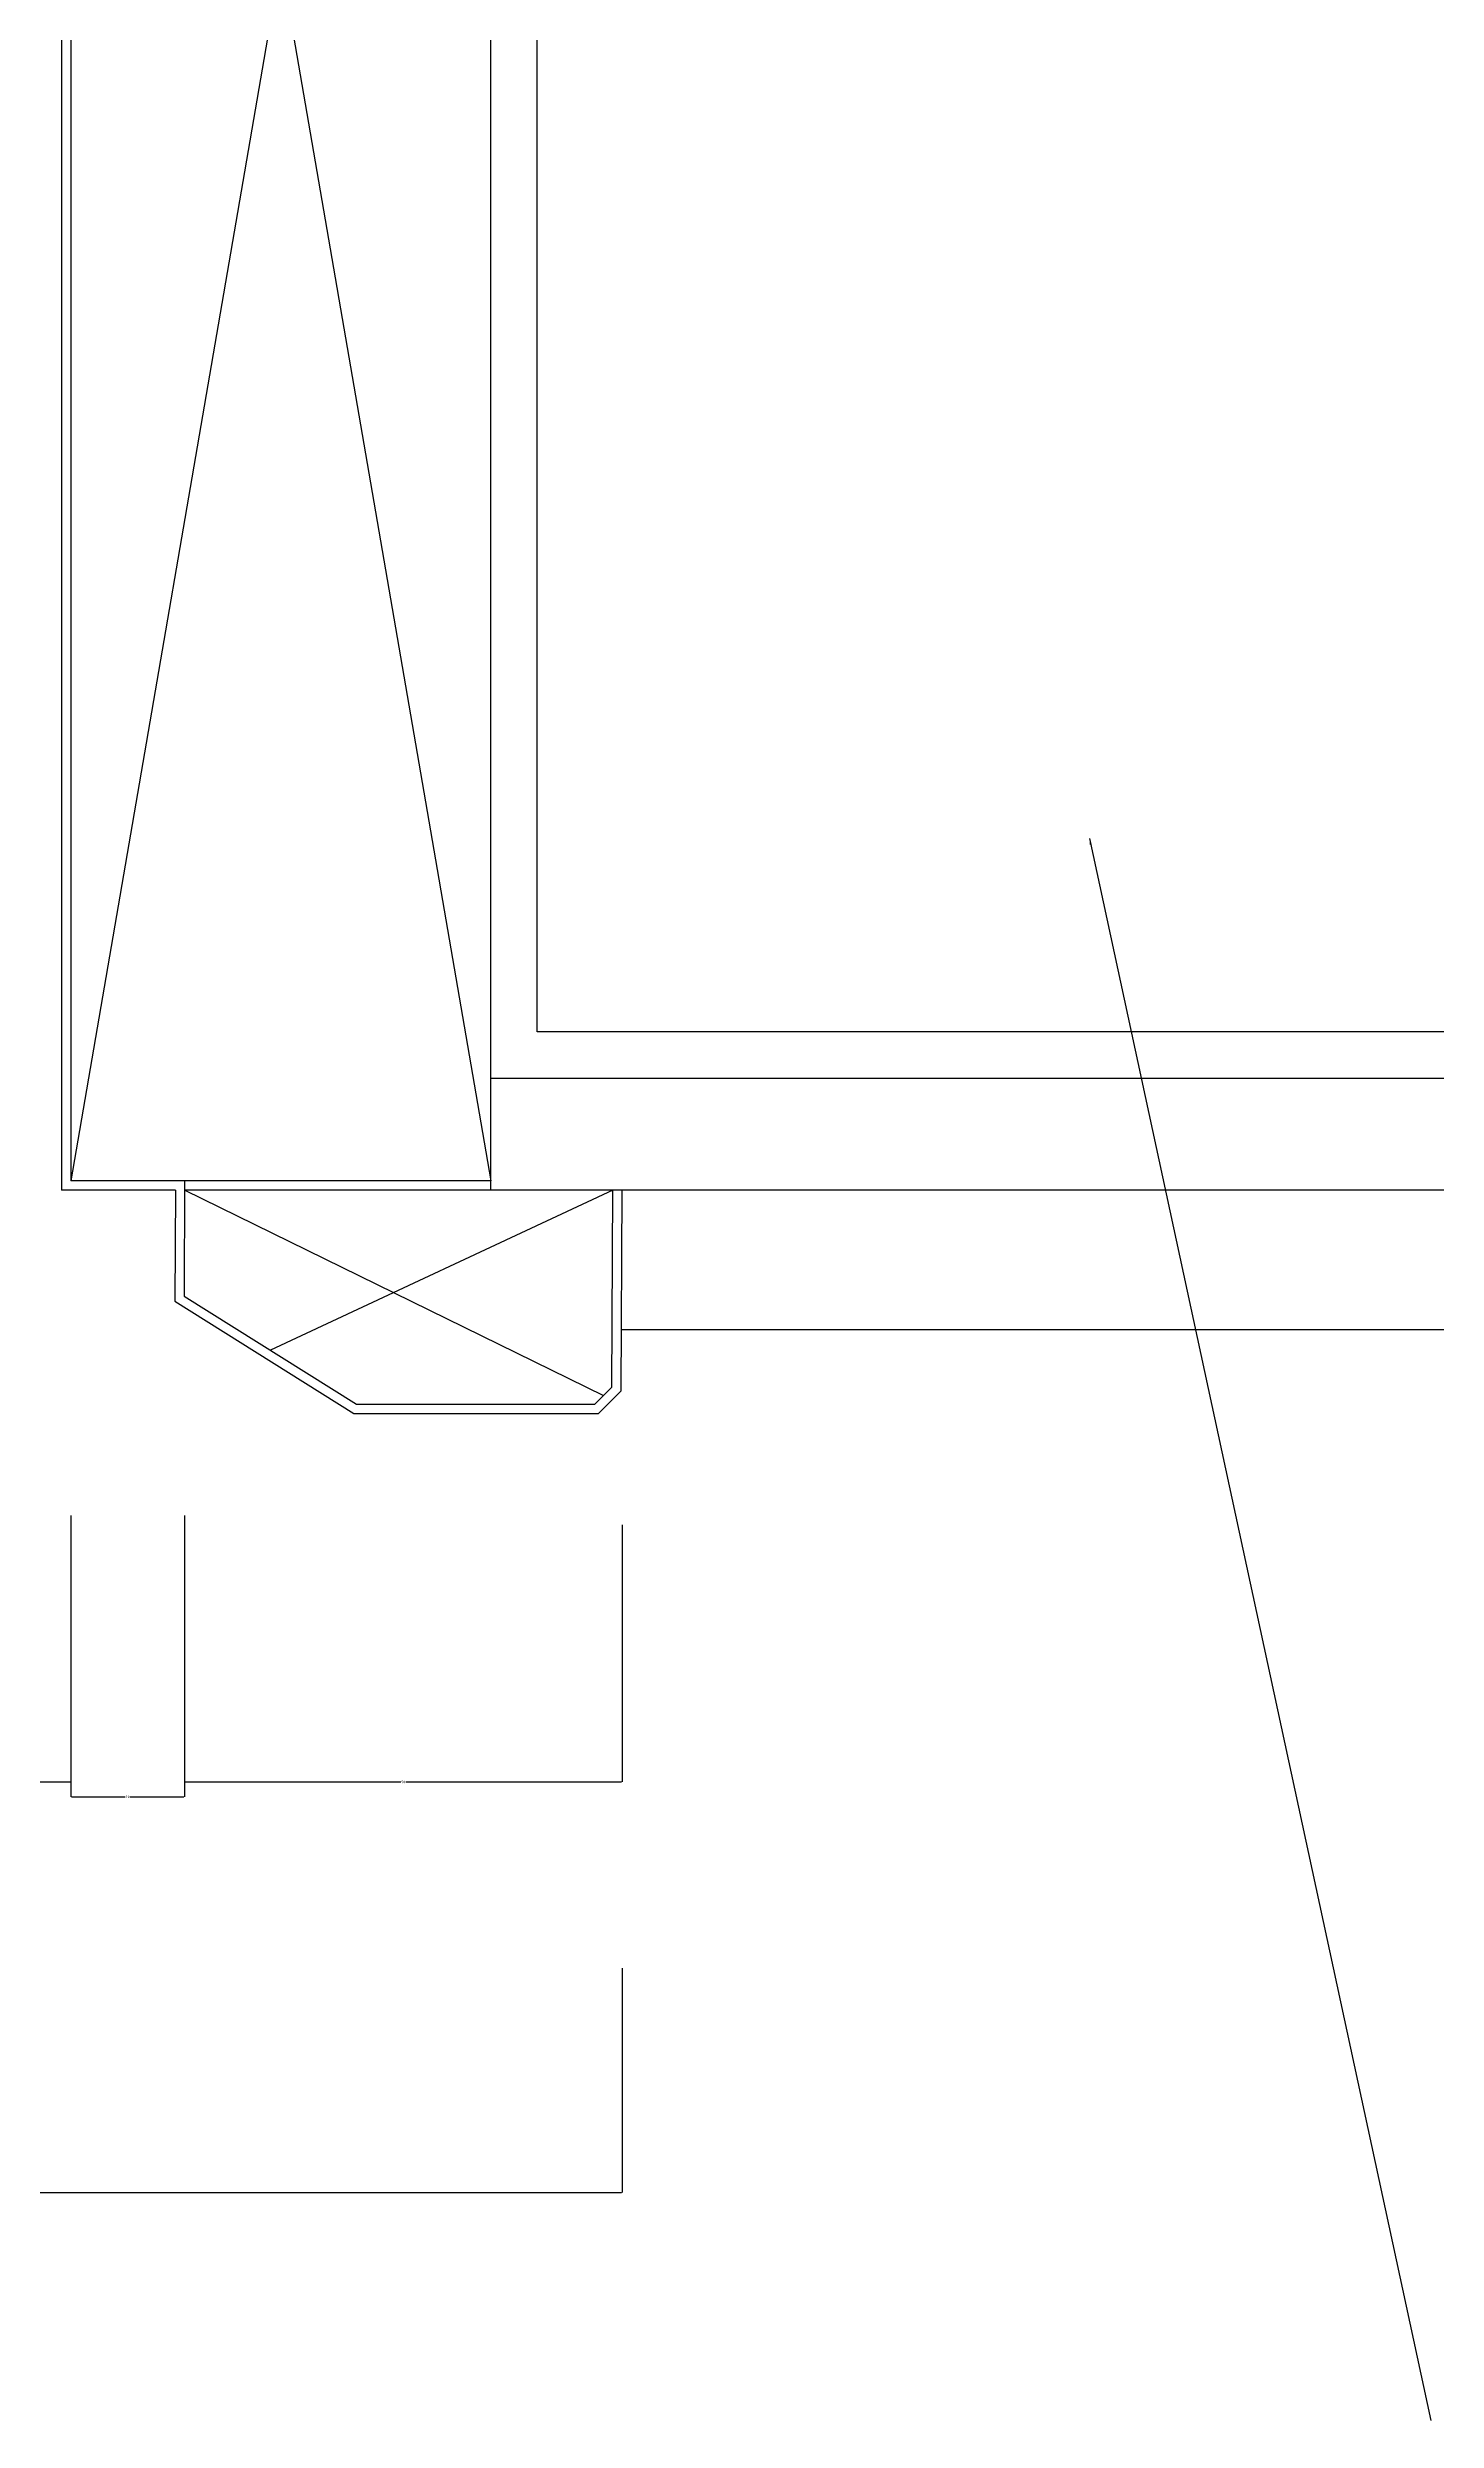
# Model space of a CAD drawing. Header units: metres. Extents: x 80 to 5348, y 323 to 6956.
# Drawn here: x 4204 to 4764, y 556 to 1512 of the extents above; entities that cross this region are included whole.
import ezdxf

# ---------------------------------------------------------------- set-up
doc = ezdxf.new("R2010")
doc.units = ezdxf.units.M
for name, color, linetype in [('2', 2, 'Continuous'), ('3', 3, 'Continuous'), ('4', 4, 'Continuous'), ('7', 7, 'Continuous'), ('BH', 3, 'Continuous'), ('DIM', 3, 'Continuous'), ('TEXT', 3, 'Continuous')]:
    doc.layers.add(name, color=color, linetype=linetype)
doc.dimstyles.get("Standard").update_dxf_attribs({"dimtxt": 2.5, "dimasz": 2.5, "dimexe": 1.25, "dimexo": 0.625, "dimtad": 1, "dimcen": 2.5, "dimazin": 3, "dimtfac": 1, "dimtmove": 0, "dimatfit": 3})

# ---------------------------------------------------------------- blocks, each defined once
blk = doc.blocks.new('*D2')
for p, q in [((961.52, 738.15), (961.52, 647.67)), ((4435.96, 738.15), (4435.96, 647.67)), ((961.77, 647.67), (2697.24, 647.67)), ((2700.24, 647.67), (4435.71, 647.67))]:
    blk.add_line(p, q)
at = {"layer": 'Defpoints'}
for p in [(961.52, 738.15), (4435.96, 738.15), (961.52, 647.67)]:
    blk.add_point(p, dxfattribs=at)
at = {"layer": 'TEXT', "insert": (2698.74, 647.67), "char_height": 1, "attachment_point": 5}
blk.add_mtext('960', dxfattribs=at)
blk = doc.blocks.new('*D3')
for p, q in [((4213.74, 920.49), (4213.74, 813.15)), ((1187.49, 916.74), (1187.49, 813.15)), ((1187.74, 813.15), (2699.115, 813.15)), ((2702.115, 813.15), (4213.49, 813.15))]:
    blk.add_line(p, q)
at = {"layer": 'Defpoints'}
for p in [(4213.74, 920.49), (1187.49, 916.74), (1187.49, 813.15)]:
    blk.add_point(p, dxfattribs=at)
at = {"layer": 'DIM', "insert": (2700.615, 813.15), "char_height": 1, "attachment_point": 5}
blk.add_mtext('740', dxfattribs=at)
blk = doc.blocks.new('*D17')
for p, q in [((4259.6, 920.49), (4259.6, 813.15)), ((4435.96, 916.76), (4435.96, 813.15)), ((4259.85, 813.15), (4346.78, 813.15)), ((4348.78, 813.15), (4435.71, 813.15))]:
    blk.add_line(p, q)
at = {"layer": 'Defpoints'}
for p in [(4259.6, 920.49), (4435.96, 916.76), (4259.6, 813.15)]:
    blk.add_point(p, dxfattribs=at)
at = {"layer": 'DIM', "insert": (4347.78, 813.15), "char_height": 1, "attachment_point": 5}
blk.add_mtext('50', dxfattribs=at)
blk = doc.blocks.new('*D18')
for p, q in [((4213.74, 920.49), (4213.74, 807.15)), ((4259.6, 920.49), (4259.6, 807.15)), ((4213.99, 807.15), (4235.67, 807.15)), ((4237.67, 807.15), (4259.35, 807.15))]:
    blk.add_line(p, q)
at = {"layer": 'Defpoints'}
for p in [(4213.74, 920.49), (4259.6, 920.49), (4213.74, 807.15)]:
    blk.add_point(p, dxfattribs=at)
at = {"layer": 'DIM', "insert": (4236.67, 807.15), "char_height": 1, "attachment_point": 5}
blk.add_mtext('10', dxfattribs=at)

msp = doc.modelspace()

# ---------------------------------------------------------------- hatches: boundary and pattern name
at = {"layer": 'BH'}
h = msp.add_hatch(dxfattribs=at)
h.set_pattern_fill('AR-CONC', scale=50)
h.paths.add_polyline_path([(4570.55, 1977.94), (4401.8, 1977.94), (4401.8, 1115.44), (5102.23, 1115.44, -0.08), (5202.14, 1977.94)])
h = msp.add_hatch(dxfattribs=at)
h.set_pattern_fill('ANSI31', scale=600)
h.paths.add_polyline_path([(5202.14, 1977.94), (4570.55, 1977.94), (4401.8, 1977.94), (4401.8, 1115.44), (5102.23, 1115.44, -0.08)])

# ---------------------------------------------------------------- linework, layer by layer
at = {"layer": '2'}
msp.add_lwpolyline([(5102.23, 1115.44), (4401.8, 1115.44), (4401.8, 1977.94), (4570.55, 1977.94), (5202.14, 1977.94)], dxfattribs=at)
at = {"layer": '3'}
for p, q in [((4213.74, 2037.94), (4383.05, 1055.44)), ((4383.05, 2037.94), (4213.74, 1055.44)), ((4383.05, 1051.69), (4383.05, 2041.69)), ((5103.18, 1096.69), (4383.05, 1096.69)), ((4259.71, 1051.66), (4428.41, 968.88)), ((4432.21, 1051.69), (4294.24, 987.2)), ((5110.61, 995.44), (4435.72, 995.44))]:
    msp.add_line(p, q, dxfattribs=at)
at = {"layer": '4'}
for p, q in [((4228.78, 1051.66), (4228.72, 1051.69)), ((5106, 1051.69), (4259.6, 1051.69))]:
    msp.add_line(p, q, dxfattribs=at)
at = {"layer": '7'}
for p, q in [((4209.99, 2041.69), (4209.99, 1051.69)), ((4213.74, 2037.94), (4213.74, 1055.44)), ((4383.05, 1055.44), (4213.74, 1055.44)), ((4255.96, 1051.69), (4209.99, 1051.69))]:
    msp.add_line(p, q, dxfattribs=at)
for points in [[(4259.6, 1055.44), (4259.52, 1008.96), (4328.96, 965.44), (4424.96, 965.44), (4431.87, 972.32), (4432.21, 1051.73)], [(4255.96, 1051.69), (4255.76, 1006.89), (4327.88, 961.69), (4426.5, 961.69), (4435.61, 970.76), (4435.96, 1051.71)]]:
    msp.add_lwpolyline(points, dxfattribs=at)

# ---------------------------------------------------------------- dimensions: what is measured, and where the dimension line sits
at = {"layer": 'DIM'}
for base, p1, p2, text, picture, middle in [((1187.49, 813.15), (1187.49, 916.74), (4213.74, 920.49), '740', '*D3', (2700.615, 813.15)), ((4213.74, 807.15), (4213.74, 920.49), (4259.6, 920.49), '10', '*D18', (4236.67, 807.15)), ((4259.6, 813.15), (4259.6, 920.49), (4435.96, 916.76), '50', '*D17', (4347.78, 813.15))]:
    dim = msp.add_linear_dim(base=base, p1=p1, p2=p2, text=text, dimstyle='Standard', dxfattribs=at)
    dim.commit()
    dim.dimension.update_dxf_attribs({"geometry": picture, "text_midpoint": middle})
at = {"layer": 'TEXT'}
dim = msp.add_linear_dim(base=(961.52, 647.67), p1=(961.52, 738.15), p2=(4435.96, 738.15), text='960', dimstyle='Standard', dxfattribs=at)
dim.commit()
dim.dimension.update_dxf_attribs({"geometry": '*D2', "text_midpoint": (2698.74, 647.67)})

# ---------------------------------------------------------------- leaders
at = {"layer": 'DIM'}
msp.add_leader([(4624.32, 1193.42), (4761.97, 555.79)], dimstyle='Standard', dxfattribs=at)

doc.saveas('drawing.dxf')
